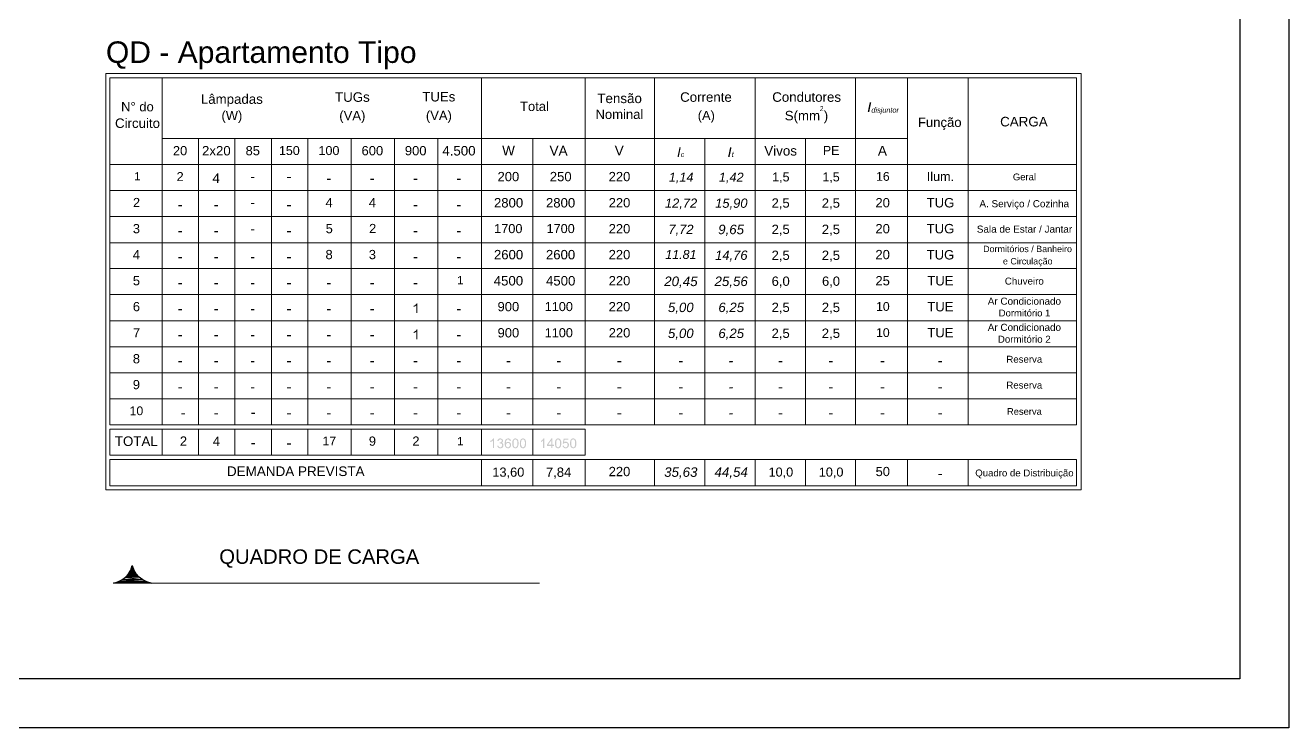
# Model space of a CAD drawing. Header units: millimetres. Extents: x -5 to 184, y -24 to 24.
# Drawn here: x 71.35 to 92, y -23.3 to -11.82 of the extents above; entities that cross this region are included whole.
import ezdxf

# ---------------------------------------------------------------- set-up
doc = ezdxf.new("R2010")
doc.units = ezdxf.units.MM
doc.layers.get('0').update_dxf_attribs({"lineweight": 30})
doc.styles.add('Arial0', font='arial.ttf', dxfattribs={"height": 3.14658})
doc.styles.add('Arial2', font='ariali.ttf', dxfattribs={"oblique": 15, "height": 1.009692})

msp = doc.modelspace()

# ---------------------------------------------------------------- hatches: boundary and pattern name
at = {"true_color": 0x000007}
for points in [[(85.118, -13.241), (85.151, -13.082), (85.175, -13.082), (85.142, -13.241)], [(82.009, -13.975), (82.042, -13.816), (82.062, -13.816), (82.029, -13.975)], [(82.836, -13.975), (82.869, -13.816), (82.892, -13.816), (82.859, -13.975)], [(75.036, -14.319), (75.036, -14.299), (75.095, -14.299), (75.095, -14.319)], [(75.628, -14.319), (75.628, -14.299), (75.691, -14.299), (75.691, -14.319)], [(76.283, -14.349), (76.283, -14.329), (76.342, -14.329), (76.342, -14.349)], [(76.987, -14.349), (76.987, -14.329), (77.047, -14.329), (77.047, -14.349)], [(77.699, -14.349), (77.699, -14.329), (77.758, -14.329), (77.758, -14.349)], [(78.406, -14.349), (78.406, -14.329), (78.466, -14.329), (78.466, -14.349)], [(73.848, -14.779), (73.848, -14.759), (73.908, -14.759), (73.908, -14.779)], [(74.44, -14.779), (74.44, -14.759), (74.5, -14.759), (74.5, -14.779)], [(75.036, -14.743), (75.036, -14.723), (75.095, -14.723), (75.095, -14.743)], [(75.628, -14.779), (75.628, -14.759), (75.691, -14.759), (75.691, -14.779)], [(77.699, -14.779), (77.699, -14.759), (77.758, -14.759), (77.758, -14.779)], [(78.406, -14.779), (78.406, -14.759), (78.466, -14.759), (78.466, -14.779)], [(73.848, -15.203), (73.848, -15.183), (73.908, -15.183), (73.908, -15.203)], [(74.44, -15.203), (74.44, -15.183), (74.5, -15.183), (74.5, -15.203)], [(75.036, -15.173), (75.036, -15.153), (75.095, -15.153), (75.095, -15.173)], [(75.628, -15.203), (75.628, -15.183), (75.691, -15.183), (75.691, -15.203)], [(77.699, -15.203), (77.699, -15.183), (77.758, -15.183), (77.758, -15.203)], [(78.406, -15.203), (78.406, -15.183), (78.466, -15.183), (78.466, -15.203)], [(73.848, -15.629), (73.848, -15.609), (73.908, -15.609), (73.908, -15.629)], [(74.44, -15.629), (74.44, -15.609), (74.5, -15.609), (74.5, -15.629)], [(75.036, -15.629), (75.036, -15.609), (75.095, -15.609), (75.095, -15.629)], [(75.628, -15.629), (75.628, -15.609), (75.691, -15.609), (75.691, -15.629)], [(77.699, -15.629), (77.699, -15.609), (77.758, -15.609), (77.758, -15.629)], [(78.406, -15.629), (78.406, -15.609), (78.466, -15.609), (78.466, -15.629)], [(73.848, -16.053), (73.848, -16.033), (73.908, -16.033), (73.908, -16.053)], [(74.44, -16.053), (74.44, -16.033), (74.5, -16.033), (74.5, -16.053)], [(75.036, -16.053), (75.036, -16.033), (75.095, -16.033), (75.095, -16.053)], [(75.628, -16.053), (75.628, -16.033), (75.691, -16.033), (75.691, -16.053)], [(76.283, -16.053), (76.283, -16.033), (76.342, -16.033), (76.342, -16.053)], [(76.987, -16.053), (76.987, -16.033), (77.047, -16.033), (77.047, -16.053)], [(77.699, -16.053), (77.699, -16.033), (77.758, -16.033), (77.758, -16.053)], [(73.848, -16.476), (73.848, -16.456), (73.908, -16.456), (73.908, -16.476)], [(74.44, -16.476), (74.44, -16.456), (74.5, -16.456), (74.5, -16.476)], [(75.036, -16.476), (75.036, -16.456), (75.095, -16.456), (75.095, -16.476)], [(75.628, -16.476), (75.628, -16.456), (75.691, -16.456), (75.691, -16.476)], [(76.283, -16.476), (76.283, -16.456), (76.342, -16.456), (76.342, -16.476)], [(76.987, -16.476), (76.987, -16.456), (77.047, -16.456), (77.047, -16.476)], [(78.406, -16.476), (78.406, -16.456), (78.466, -16.456), (78.466, -16.476)], [(73.848, -16.903), (73.848, -16.883), (73.908, -16.883), (73.908, -16.903)], [(74.44, -16.903), (74.44, -16.883), (74.5, -16.883), (74.5, -16.903)], [(75.036, -16.903), (75.036, -16.883), (75.095, -16.883), (75.095, -16.903)], [(75.628, -16.903), (75.628, -16.883), (75.691, -16.883), (75.691, -16.903)], [(76.283, -16.903), (76.283, -16.883), (76.342, -16.883), (76.342, -16.903)], [(76.987, -16.903), (76.987, -16.883), (77.047, -16.883), (77.047, -16.903)], [(78.406, -16.903), (78.406, -16.883), (78.466, -16.883), (78.466, -16.903)], [(73.848, -17.326), (73.848, -17.306), (73.908, -17.306), (73.908, -17.326)], [(74.44, -17.326), (74.44, -17.306), (74.5, -17.306), (74.5, -17.326)], [(75.036, -17.326), (75.036, -17.306), (75.095, -17.306), (75.095, -17.326)], [(75.628, -17.326), (75.628, -17.306), (75.691, -17.306), (75.691, -17.326)], [(76.283, -17.326), (76.283, -17.306), (76.342, -17.306), (76.342, -17.326)], [(76.987, -17.326), (76.987, -17.306), (77.047, -17.306), (77.047, -17.326)], [(77.699, -17.326), (77.699, -17.306), (77.758, -17.306), (77.758, -17.326)], [(78.406, -17.326), (78.406, -17.306), (78.466, -17.306), (78.466, -17.326)], [(79.217, -17.326), (79.217, -17.306), (79.276, -17.306), (79.276, -17.326)], [(80.037, -17.326), (80.037, -17.306), (80.097, -17.306), (80.097, -17.326)], [(81.026, -17.326), (81.026, -17.306), (81.089, -17.306), (81.089, -17.326)], [(82.032, -17.326), (82.035, -17.306), (82.095, -17.306), (82.092, -17.326)], [(82.852, -17.326), (82.856, -17.306), (82.915, -17.306), (82.912, -17.326)], [(83.663, -17.326), (83.663, -17.306), (83.722, -17.306), (83.722, -17.326)], [(84.487, -17.326), (84.487, -17.306), (84.546, -17.306), (84.546, -17.326)], [(85.33, -17.326), (85.33, -17.306), (85.39, -17.306), (85.39, -17.326)], [(86.273, -17.326), (86.273, -17.306), (86.332, -17.306), (86.332, -17.326)], [(73.848, -17.753), (73.848, -17.736), (73.908, -17.736), (73.908, -17.753)], [(74.44, -17.753), (74.44, -17.736), (74.5, -17.736), (74.5, -17.753)], [(75.036, -17.753), (75.036, -17.736), (75.095, -17.736), (75.095, -17.753)], [(75.628, -17.753), (75.628, -17.736), (75.691, -17.736), (75.691, -17.753)], [(76.283, -17.753), (76.283, -17.736), (76.342, -17.736), (76.342, -17.753)], [(76.987, -17.753), (76.987, -17.736), (77.047, -17.736), (77.047, -17.753)], [(77.699, -17.753), (77.699, -17.736), (77.758, -17.736), (77.758, -17.753)], [(78.406, -17.753), (78.406, -17.736), (78.466, -17.736), (78.466, -17.753)], [(79.217, -17.753), (79.217, -17.736), (79.276, -17.736), (79.276, -17.753)], [(80.037, -17.753), (80.037, -17.736), (80.097, -17.736), (80.097, -17.753)], [(81.026, -17.753), (81.026, -17.736), (81.089, -17.736), (81.089, -17.753)], [(82.032, -17.753), (82.035, -17.736), (82.095, -17.736), (82.092, -17.753)], [(82.852, -17.753), (82.856, -17.736), (82.915, -17.736), (82.912, -17.753)], [(83.663, -17.753), (83.663, -17.736), (83.722, -17.736), (83.722, -17.753)], [(84.487, -17.753), (84.487, -17.736), (84.546, -17.736), (84.546, -17.753)], [(85.33, -17.753), (85.33, -17.736), (85.39, -17.736), (85.39, -17.753)], [(86.273, -17.753), (86.273, -17.736), (86.332, -17.736), (86.332, -17.753)], [(73.901, -18.176), (73.901, -18.16), (73.961, -18.16), (73.961, -18.176)], [(74.44, -18.176), (74.44, -18.16), (74.5, -18.16), (74.5, -18.176)], [(75.046, -18.17), (75.046, -18.15), (75.105, -18.15), (75.105, -18.17)], [(75.628, -18.176), (75.628, -18.16), (75.691, -18.16), (75.691, -18.176)], [(76.283, -18.176), (76.283, -18.16), (76.342, -18.16), (76.342, -18.176)], [(76.987, -18.176), (76.987, -18.16), (77.047, -18.16), (77.047, -18.176)], [(77.699, -18.176), (77.699, -18.16), (77.758, -18.16), (77.758, -18.176)], [(78.406, -18.176), (78.406, -18.16), (78.466, -18.16), (78.466, -18.176)], [(79.217, -18.176), (79.217, -18.16), (79.276, -18.16), (79.276, -18.176)], [(80.037, -18.176), (80.037, -18.16), (80.097, -18.16), (80.097, -18.176)], [(81.026, -18.176), (81.026, -18.16), (81.089, -18.16), (81.089, -18.176)], [(82.032, -18.176), (82.035, -18.16), (82.095, -18.16), (82.092, -18.176)], [(82.852, -18.176), (82.856, -18.16), (82.915, -18.16), (82.912, -18.176)], [(83.663, -18.176), (83.663, -18.16), (83.722, -18.16), (83.722, -18.176)], [(84.487, -18.176), (84.487, -18.16), (84.546, -18.16), (84.546, -18.176)], [(85.33, -18.176), (85.33, -18.16), (85.39, -18.16), (85.39, -18.176)], [(86.273, -18.176), (86.273, -18.16), (86.332, -18.16), (86.332, -18.176)], [(75.046, -18.666), (75.046, -18.646), (75.105, -18.646), (75.105, -18.666)], [(75.628, -18.673), (75.628, -18.653), (75.691, -18.653), (75.691, -18.673)], [(86.273, -19.169), (86.273, -19.149), (86.332, -19.149), (86.332, -19.169)]]:
    msp.add_hatch(color=7, dxfattribs=at).paths.add_polyline_path(points)
h = msp.add_hatch(color=7, dxfattribs=at)
edge = h.paths.add_edge_path()
edge.add_line((82.105, -13.952), (82.115, -13.952))
edge.add_spline(control_points=[(82.115, -13.952), (82.111, -13.962), (82.108, -13.965), (82.105, -13.969), (82.105, -13.969), (82.098, -13.975), (82.095, -13.975), (82.088, -13.975), (82.088, -13.975), (82.082, -13.975), (82.075, -13.975), (82.072, -13.969), (82.072, -13.969), (82.068, -13.965), (82.065, -13.959), (82.065, -13.952), (82.065, -13.952), (82.065, -13.945), (82.065, -13.939), (82.068, -13.932), (82.068, -13.932), (82.072, -13.926), (82.075, -13.919), (82.082, -13.916), (82.082, -13.916), (82.085, -13.912), (82.092, -13.912), (82.098, -13.912), (82.098, -13.912), (82.105, -13.912), (82.108, -13.912), (82.115, -13.916), (82.115, -13.916), (82.118, -13.922), (82.118, -13.926), (82.118, -13.932)], knot_values=[0, 0, 0, 0, 0.027778, 0.027778, 0.027778, 0.027778, 0.055556, 0.055556, 0.055556, 0.055556, 0.083333, 0.083333, 0.083333, 0.083333, 0.111111, 0.111111, 0.111111, 0.111111, 0.138889, 0.138889, 0.138889, 0.138889, 0.166667, 0.166667, 0.166667, 0.166667, 0.194444, 0.194444, 0.194444, 0.194444, 0.222222, 0.222222, 0.222222, 0.222222, 1, 1, 1, 1], degree=3, periodic=0)
edge.add_line((82.118, -13.932), (82.108, -13.932))
edge.add_spline(control_points=[(82.108, -13.932), (82.108, -13.929), (82.108, -13.926), (82.105, -13.922), (82.105, -13.922), (82.101, -13.922), (82.101, -13.919), (82.095, -13.919), (82.095, -13.919), (82.092, -13.919), (82.088, -13.922), (82.085, -13.926), (82.085, -13.926), (82.082, -13.926), (82.078, -13.932), (82.078, -13.936), (82.078, -13.936), (82.075, -13.942), (82.075, -13.945), (82.075, -13.952), (82.075, -13.952), (82.075, -13.959), (82.075, -13.962), (82.078, -13.965), (82.078, -13.965), (82.082, -13.965), (82.085, -13.969), (82.088, -13.969), (82.088, -13.969), (82.092, -13.969), (82.095, -13.965), (82.098, -13.965), (82.098, -13.965), (82.101, -13.962), (82.101, -13.959), (82.105, -13.952)], knot_values=[0, 0, 0, 0, 0.027778, 0.027778, 0.027778, 0.027778, 0.055556, 0.055556, 0.055556, 0.055556, 0.083333, 0.083333, 0.083333, 0.083333, 0.111111, 0.111111, 0.111111, 0.111111, 0.138889, 0.138889, 0.138889, 0.138889, 0.166667, 0.166667, 0.166667, 0.166667, 0.194444, 0.194444, 0.194444, 0.194444, 0.222222, 0.222222, 0.222222, 0.222222, 1, 1, 1, 1], degree=3, periodic=0)
h = msp.add_hatch(color=7, dxfattribs=at)
edge = h.paths.add_edge_path()
edge.add_line((82.922, -13.965), (82.919, -13.975))
edge.add_spline(control_points=[(82.919, -13.975), (82.915, -13.975), (82.915, -13.975), (82.912, -13.975), (82.912, -13.975), (82.909, -13.975), (82.905, -13.975), (82.902, -13.972), (82.902, -13.972), (82.899, -13.972), (82.899, -13.969), (82.899, -13.965), (82.899, -13.965), (82.899, -13.965), (82.899, -13.962), (82.902, -13.955)], knot_values=[0, 0, 0, 0, 0.0625, 0.0625, 0.0625, 0.0625, 0.125, 0.125, 0.125, 0.125, 0.1875, 0.1875, 0.1875, 0.1875, 1, 1, 1, 1], degree=3, periodic=0)
edge.add_line((82.902, -13.955), (82.909, -13.922))
edge.add_line((82.909, -13.922), (82.899, -13.922))
edge.add_line((82.899, -13.922), (82.902, -13.912))
edge.add_line((82.902, -13.912), (82.909, -13.912))
edge.add_line((82.909, -13.912), (82.912, -13.899))
edge.add_line((82.912, -13.899), (82.925, -13.889))
edge.add_line((82.925, -13.889), (82.919, -13.912))
edge.add_line((82.919, -13.912), (82.932, -13.912))
edge.add_line((82.932, -13.912), (82.928, -13.922))
edge.add_line((82.928, -13.922), (82.919, -13.922))
edge.add_line((82.919, -13.922), (82.912, -13.955))
edge.add_spline(control_points=[(82.912, -13.955), (82.912, -13.959), (82.909, -13.962), (82.909, -13.962), (82.909, -13.962), (82.909, -13.965), (82.912, -13.965), (82.912, -13.965), (82.912, -13.965), (82.912, -13.965), (82.912, -13.965), (82.915, -13.965), (82.915, -13.965), (82.919, -13.965), (82.919, -13.965), (82.922, -13.965)], knot_values=[0, 0, 0, 0, 0.0625, 0.0625, 0.0625, 0.0625, 0.125, 0.125, 0.125, 0.125, 0.1875, 0.1875, 0.1875, 0.1875, 1, 1, 1, 1], degree=3, periodic=0)
h = msp.add_hatch(color=7, dxfattribs=at)
h.paths.add_polyline_path([(74.483, -14.399), (74.483, -14.359), (74.414, -14.359), (74.414, -14.342), (74.487, -14.24), (74.503, -14.24), (74.503, -14.342), (74.523, -14.342), (74.523, -14.359), (74.503, -14.359), (74.503, -14.399)])
h.paths.add_polyline_path([(74.483, -14.342), (74.483, -14.27), (74.434, -14.342)])
h = msp.add_hatch(color=7, dxfattribs=at)
edge = h.paths.add_edge_path()
edge.add_line((77.758, -16.522), (77.738, -16.522))
edge.add_line((77.738, -16.522), (77.738, -16.4))
edge.add_spline(control_points=[(77.738, -16.4), (77.735, -16.403), (77.728, -16.407), (77.722, -16.413), (77.722, -16.413), (77.712, -16.417), (77.705, -16.42), (77.699, -16.423)], knot_values=[0, 0, 0, 0, 0.125, 0.125, 0.125, 0.125, 1, 1, 1, 1], degree=3, periodic=0)
edge.add_line((77.699, -16.423), (77.699, -16.403))
edge.add_spline(control_points=[(77.699, -16.403), (77.712, -16.4), (77.722, -16.393), (77.728, -16.387), (77.728, -16.387), (77.738, -16.377), (77.742, -16.37), (77.745, -16.364)], knot_values=[0, 0, 0, 0, 0.125, 0.125, 0.125, 0.125, 1, 1, 1, 1], degree=3, periodic=0)
edge.add_line((77.745, -16.364), (77.758, -16.364))
edge.add_line((77.758, -16.364), (77.758, -16.522))
h = msp.add_hatch(color=7, dxfattribs=at)
edge = h.paths.add_edge_path()
edge.add_line((77.758, -16.952), (77.738, -16.952))
edge.add_line((77.738, -16.952), (77.738, -16.827))
edge.add_spline(control_points=[(77.738, -16.827), (77.735, -16.83), (77.728, -16.837), (77.722, -16.84), (77.722, -16.84), (77.712, -16.843), (77.705, -16.847), (77.699, -16.85)], knot_values=[0, 0, 0, 0, 0.125, 0.125, 0.125, 0.125, 1, 1, 1, 1], degree=3, periodic=0)
edge.add_line((77.699, -16.85), (77.699, -16.83))
edge.add_spline(control_points=[(77.699, -16.83), (77.712, -16.827), (77.722, -16.82), (77.728, -16.813), (77.728, -16.813), (77.738, -16.807), (77.742, -16.797), (77.745, -16.79)], knot_values=[0, 0, 0, 0, 0.125, 0.125, 0.125, 0.125, 1, 1, 1, 1], degree=3, periodic=0)
edge.add_line((77.745, -16.79), (77.758, -16.79))
edge.add_line((77.758, -16.79), (77.758, -16.952))
h = msp.add_hatch(color=7, dxfattribs=at)
edge = h.paths.add_edge_path()
edge.add_line((79.012, -18.729), (78.992, -18.729))
edge.add_line((78.992, -18.729), (78.992, -18.606))
edge.add_spline(control_points=[(78.992, -18.606), (78.989, -18.61), (78.982, -18.613), (78.975, -18.62), (78.975, -18.62), (78.966, -18.623), (78.959, -18.626), (78.952, -18.63)], knot_values=[0, 0, 0, 0, 0.125, 0.125, 0.125, 0.125, 1, 1, 1, 1], degree=3, periodic=0)
edge.add_line((78.952, -18.63), (78.952, -18.61))
edge.add_spline(control_points=[(78.952, -18.61), (78.966, -18.606), (78.972, -18.6), (78.982, -18.59), (78.982, -18.59), (78.989, -18.583), (78.995, -18.577), (78.999, -18.57)], knot_values=[0, 0, 0, 0, 0.125, 0.125, 0.125, 0.125, 1, 1, 1, 1], degree=3, periodic=0)
edge.add_line((78.999, -18.57), (79.012, -18.57))
edge.add_line((79.012, -18.57), (79.012, -18.729))
edge = h.paths.add_edge_path()
edge.add_line((79.061, -18.689), (79.081, -18.686))
edge.add_spline(control_points=[(79.081, -18.686), (79.085, -18.696), (79.088, -18.702), (79.091, -18.709), (79.091, -18.709), (79.098, -18.712), (79.104, -18.716), (79.111, -18.716), (79.111, -18.716), (79.121, -18.716), (79.128, -18.712), (79.134, -18.706), (79.134, -18.706), (79.141, -18.699), (79.144, -18.692), (79.144, -18.682), (79.144, -18.682), (79.144, -18.673), (79.141, -18.666), (79.138, -18.659), (79.138, -18.659), (79.131, -18.656), (79.124, -18.653), (79.114, -18.653), (79.114, -18.653), (79.111, -18.653), (79.104, -18.653), (79.101, -18.653)], knot_values=[0, 0, 0, 0, 0.035714, 0.035714, 0.035714, 0.035714, 0.071429, 0.071429, 0.071429, 0.071429, 0.107143, 0.107143, 0.107143, 0.107143, 0.142857, 0.142857, 0.142857, 0.142857, 0.178571, 0.178571, 0.178571, 0.178571, 0.214286, 0.214286, 0.214286, 0.214286, 1, 1, 1, 1], degree=3, periodic=0)
edge.add_line((79.101, -18.653), (79.101, -18.636))
edge.add_spline(control_points=[(79.101, -18.636), (79.104, -18.636), (79.104, -18.636), (79.104, -18.636), (79.104, -18.636), (79.114, -18.636), (79.121, -18.636), (79.128, -18.63), (79.128, -18.63), (79.134, -18.626), (79.138, -18.62), (79.138, -18.61), (79.138, -18.61), (79.138, -18.603), (79.134, -18.596), (79.131, -18.593), (79.131, -18.593), (79.124, -18.59), (79.121, -18.587), (79.111, -18.587), (79.111, -18.587), (79.104, -18.587), (79.098, -18.59), (79.095, -18.593), (79.095, -18.593), (79.088, -18.596), (79.085, -18.606), (79.085, -18.613)], knot_values=[0, 0, 0, 0, 0.035714, 0.035714, 0.035714, 0.035714, 0.071429, 0.071429, 0.071429, 0.071429, 0.107143, 0.107143, 0.107143, 0.107143, 0.142857, 0.142857, 0.142857, 0.142857, 0.178571, 0.178571, 0.178571, 0.178571, 0.214286, 0.214286, 0.214286, 0.214286, 1, 1, 1, 1], degree=3, periodic=0)
edge.add_line((79.085, -18.613), (79.065, -18.61))
edge.add_spline(control_points=[(79.065, -18.61), (79.065, -18.596), (79.071, -18.587), (79.081, -18.58), (79.081, -18.58), (79.088, -18.573), (79.098, -18.57), (79.111, -18.57), (79.111, -18.57), (79.121, -18.57), (79.128, -18.573), (79.134, -18.577), (79.134, -18.577), (79.144, -18.58), (79.147, -18.583), (79.151, -18.59), (79.151, -18.59), (79.157, -18.596), (79.157, -18.603), (79.157, -18.61), (79.157, -18.61), (79.157, -18.62), (79.157, -18.623), (79.151, -18.63), (79.151, -18.63), (79.147, -18.636), (79.144, -18.639), (79.138, -18.643), (79.138, -18.643), (79.144, -18.646), (79.154, -18.649), (79.157, -18.656), (79.157, -18.656), (79.164, -18.663), (79.164, -18.673), (79.164, -18.682), (79.164, -18.682), (79.164, -18.696), (79.161, -18.709), (79.151, -18.719), (79.151, -18.719), (79.141, -18.729), (79.128, -18.732), (79.111, -18.732), (79.111, -18.732), (79.098, -18.732), (79.088, -18.729), (79.078, -18.719), (79.078, -18.719), (79.068, -18.712), (79.061, -18.702), (79.061, -18.689)], knot_values=[0, 0, 0, 0, 0.019231, 0.019231, 0.019231, 0.019231, 0.038462, 0.038462, 0.038462, 0.038462, 0.057692, 0.057692, 0.057692, 0.057692, 0.076923, 0.076923, 0.076923, 0.076923, 0.096154, 0.096154, 0.096154, 0.096154, 0.115385, 0.115385, 0.115385, 0.115385, 0.134615, 0.134615, 0.134615, 0.134615, 0.153846, 0.153846, 0.153846, 0.153846, 0.173077, 0.173077, 0.173077, 0.173077, 0.192308, 0.192308, 0.192308, 0.192308, 0.211538, 0.211538, 0.211538, 0.211538, 0.230769, 0.230769, 0.230769, 0.230769, 1, 1, 1, 1], degree=3, periodic=0)
edge = h.paths.add_edge_path()
edge.add_line((79.286, -18.61), (79.267, -18.61))
edge.add_spline(control_points=[(79.267, -18.61), (79.263, -18.603), (79.263, -18.596), (79.26, -18.593), (79.26, -18.593), (79.253, -18.59), (79.247, -18.587), (79.24, -18.587), (79.24, -18.587), (79.233, -18.587), (79.227, -18.587), (79.224, -18.59), (79.224, -18.59), (79.217, -18.596), (79.214, -18.603), (79.21, -18.61), (79.21, -18.61), (79.207, -18.62), (79.204, -18.633), (79.204, -18.646), (79.204, -18.646), (79.207, -18.639), (79.214, -18.636), (79.22, -18.633), (79.22, -18.633), (79.227, -18.63), (79.233, -18.626), (79.243, -18.626), (79.243, -18.626), (79.253, -18.626), (79.267, -18.633), (79.276, -18.639), (79.276, -18.639), (79.283, -18.649), (79.29, -18.663), (79.29, -18.679), (79.29, -18.679), (79.29, -18.689), (79.286, -18.696), (79.283, -18.706), (79.283, -18.706), (79.276, -18.716), (79.273, -18.722), (79.263, -18.725), (79.263, -18.725), (79.257, -18.729), (79.25, -18.732), (79.24, -18.732), (79.24, -18.732), (79.224, -18.732), (79.21, -18.725), (79.2, -18.716), (79.2, -18.716), (79.19, -18.702), (79.184, -18.682), (79.184, -18.656), (79.184, -18.656), (79.184, -18.623), (79.19, -18.603), (79.2, -18.59), (79.2, -18.59), (79.21, -18.577), (79.224, -18.57), (79.24, -18.57), (79.24, -18.57), (79.253, -18.57), (79.263, -18.573), (79.273, -18.58), (79.273, -18.58), (79.28, -18.587), (79.283, -18.596), (79.286, -18.61)], knot_values=[0, 0, 0, 0, 0.013889, 0.013889, 0.013889, 0.013889, 0.027778, 0.027778, 0.027778, 0.027778, 0.041667, 0.041667, 0.041667, 0.041667, 0.055556, 0.055556, 0.055556, 0.055556, 0.069444, 0.069444, 0.069444, 0.069444, 0.083333, 0.083333, 0.083333, 0.083333, 0.097222, 0.097222, 0.097222, 0.097222, 0.111111, 0.111111, 0.111111, 0.111111, 0.125, 0.125, 0.125, 0.125, 0.138889, 0.138889, 0.138889, 0.138889, 0.152778, 0.152778, 0.152778, 0.152778, 0.166667, 0.166667, 0.166667, 0.166667, 0.180556, 0.180556, 0.180556, 0.180556, 0.194444, 0.194444, 0.194444, 0.194444, 0.208333, 0.208333, 0.208333, 0.208333, 0.222222, 0.222222, 0.222222, 0.222222, 0.236111, 0.236111, 0.236111, 0.236111, 1, 1, 1, 1], degree=3, periodic=0)
edge = h.paths.add_edge_path()
edge.add_spline(control_points=[(79.207, -18.679), (79.207, -18.686), (79.207, -18.692), (79.21, -18.696), (79.21, -18.696), (79.214, -18.702), (79.217, -18.709), (79.224, -18.712), (79.224, -18.712), (79.227, -18.716), (79.233, -18.716), (79.24, -18.716), (79.24, -18.716), (79.247, -18.716), (79.253, -18.712), (79.26, -18.706), (79.26, -18.706), (79.267, -18.699), (79.27, -18.689), (79.27, -18.679), (79.27, -18.679), (79.27, -18.669), (79.267, -18.659), (79.26, -18.653), (79.26, -18.653), (79.253, -18.646), (79.247, -18.643), (79.237, -18.643), (79.237, -18.643), (79.23, -18.643), (79.22, -18.646), (79.217, -18.653), (79.217, -18.653), (79.21, -18.659), (79.207, -18.669), (79.207, -18.679)], knot_values=[0, 0, 0, 0, 0.027778, 0.027778, 0.027778, 0.027778, 0.055556, 0.055556, 0.055556, 0.055556, 0.083333, 0.083333, 0.083333, 0.083333, 0.111111, 0.111111, 0.111111, 0.111111, 0.138889, 0.138889, 0.138889, 0.138889, 0.166667, 0.166667, 0.166667, 0.166667, 0.194444, 0.194444, 0.194444, 0.194444, 0.222222, 0.222222, 0.222222, 0.222222, 1, 1, 1, 1], degree=3, periodic=0)
edge = h.paths.add_edge_path()
edge.add_spline(control_points=[(79.31, -18.653), (79.31, -18.633), (79.31, -18.616), (79.313, -18.606), (79.313, -18.606), (79.316, -18.593), (79.323, -18.587), (79.333, -18.58), (79.333, -18.58), (79.339, -18.573), (79.349, -18.57), (79.359, -18.57), (79.359, -18.57), (79.369, -18.57), (79.376, -18.573), (79.382, -18.577), (79.382, -18.577), (79.389, -18.58), (79.396, -18.583), (79.399, -18.59), (79.399, -18.59), (79.402, -18.596), (79.405, -18.603), (79.409, -18.613), (79.409, -18.613), (79.409, -18.623), (79.412, -18.636), (79.412, -18.653), (79.412, -18.653), (79.412, -18.669), (79.409, -18.686), (79.405, -18.696), (79.405, -18.696), (79.402, -18.709), (79.396, -18.716), (79.389, -18.722), (79.389, -18.722), (79.382, -18.729), (79.372, -18.732), (79.359, -18.732), (79.359, -18.732), (79.346, -18.732), (79.333, -18.725), (79.323, -18.716), (79.323, -18.716), (79.313, -18.702), (79.31, -18.682), (79.31, -18.653)], knot_values=[0, 0, 0, 0, 0.020833, 0.020833, 0.020833, 0.020833, 0.041667, 0.041667, 0.041667, 0.041667, 0.0625, 0.0625, 0.0625, 0.0625, 0.083333, 0.083333, 0.083333, 0.083333, 0.104167, 0.104167, 0.104167, 0.104167, 0.125, 0.125, 0.125, 0.125, 0.145833, 0.145833, 0.145833, 0.145833, 0.166667, 0.166667, 0.166667, 0.166667, 0.1875, 0.1875, 0.1875, 0.1875, 0.208333, 0.208333, 0.208333, 0.208333, 0.229167, 0.229167, 0.229167, 0.229167, 1, 1, 1, 1], degree=3, periodic=0)
edge = h.paths.add_edge_path()
edge.add_spline(control_points=[(79.329, -18.653), (79.329, -18.676), (79.333, -18.696), (79.336, -18.702), (79.336, -18.702), (79.343, -18.712), (79.353, -18.716), (79.359, -18.716), (79.359, -18.716), (79.369, -18.716), (79.376, -18.712), (79.382, -18.702), (79.382, -18.702), (79.389, -18.696), (79.392, -18.676), (79.392, -18.653), (79.392, -18.653), (79.392, -18.626), (79.389, -18.606), (79.382, -18.6), (79.382, -18.6), (79.376, -18.59), (79.369, -18.587), (79.359, -18.587), (79.359, -18.587), (79.349, -18.587), (79.343, -18.59), (79.339, -18.596), (79.339, -18.596), (79.333, -18.606), (79.329, -18.626), (79.329, -18.653)], knot_values=[0, 0, 0, 0, 0.03125, 0.03125, 0.03125, 0.03125, 0.0625, 0.0625, 0.0625, 0.0625, 0.09375, 0.09375, 0.09375, 0.09375, 0.125, 0.125, 0.125, 0.125, 0.15625, 0.15625, 0.15625, 0.15625, 0.1875, 0.1875, 0.1875, 0.1875, 0.21875, 0.21875, 0.21875, 0.21875, 1, 1, 1, 1], degree=3, periodic=0)
edge = h.paths.add_edge_path()
edge.add_spline(control_points=[(79.432, -18.653), (79.432, -18.633), (79.432, -18.616), (79.439, -18.606), (79.439, -18.606), (79.442, -18.593), (79.445, -18.587), (79.455, -18.58), (79.455, -18.58), (79.462, -18.573), (79.472, -18.57), (79.482, -18.57), (79.482, -18.57), (79.491, -18.57), (79.498, -18.573), (79.505, -18.577), (79.505, -18.577), (79.511, -18.58), (79.518, -18.583), (79.521, -18.59), (79.521, -18.59), (79.525, -18.596), (79.528, -18.603), (79.531, -18.613), (79.531, -18.613), (79.534, -18.623), (79.534, -18.636), (79.534, -18.653), (79.534, -18.653), (79.534, -18.669), (79.534, -18.686), (79.528, -18.696), (79.528, -18.696), (79.525, -18.709), (79.518, -18.716), (79.511, -18.722), (79.511, -18.722), (79.505, -18.729), (79.495, -18.732), (79.482, -18.732), (79.482, -18.732), (79.468, -18.732), (79.455, -18.725), (79.448, -18.716), (79.448, -18.716), (79.435, -18.702), (79.432, -18.682), (79.432, -18.653)], knot_values=[0, 0, 0, 0, 0.020833, 0.020833, 0.020833, 0.020833, 0.041667, 0.041667, 0.041667, 0.041667, 0.0625, 0.0625, 0.0625, 0.0625, 0.083333, 0.083333, 0.083333, 0.083333, 0.104167, 0.104167, 0.104167, 0.104167, 0.125, 0.125, 0.125, 0.125, 0.145833, 0.145833, 0.145833, 0.145833, 0.166667, 0.166667, 0.166667, 0.166667, 0.1875, 0.1875, 0.1875, 0.1875, 0.208333, 0.208333, 0.208333, 0.208333, 0.229167, 0.229167, 0.229167, 0.229167, 1, 1, 1, 1], degree=3, periodic=0)
edge = h.paths.add_edge_path()
edge.add_spline(control_points=[(79.452, -18.653), (79.452, -18.676), (79.455, -18.696), (79.462, -18.702), (79.462, -18.702), (79.465, -18.712), (79.475, -18.716), (79.482, -18.716), (79.482, -18.716), (79.491, -18.716), (79.498, -18.712), (79.505, -18.702), (79.505, -18.702), (79.511, -18.696), (79.515, -18.676), (79.515, -18.653), (79.515, -18.653), (79.515, -18.626), (79.511, -18.606), (79.505, -18.6), (79.505, -18.6), (79.498, -18.59), (79.491, -18.587), (79.482, -18.587), (79.482, -18.587), (79.475, -18.587), (79.468, -18.59), (79.462, -18.596), (79.462, -18.596), (79.455, -18.606), (79.452, -18.626), (79.452, -18.653)], knot_values=[0, 0, 0, 0, 0.03125, 0.03125, 0.03125, 0.03125, 0.0625, 0.0625, 0.0625, 0.0625, 0.09375, 0.09375, 0.09375, 0.09375, 0.125, 0.125, 0.125, 0.125, 0.15625, 0.15625, 0.15625, 0.15625, 0.1875, 0.1875, 0.1875, 0.1875, 0.21875, 0.21875, 0.21875, 0.21875, 1, 1, 1, 1], degree=3, periodic=0)
h = msp.add_hatch(color=7, dxfattribs=at)
edge = h.paths.add_edge_path()
edge.add_line((79.832, -18.729), (79.812, -18.729))
edge.add_line((79.812, -18.729), (79.812, -18.606))
edge.add_spline(control_points=[(79.812, -18.606), (79.809, -18.61), (79.802, -18.613), (79.796, -18.62), (79.796, -18.62), (79.789, -18.623), (79.779, -18.626), (79.776, -18.63)], knot_values=[0, 0, 0, 0, 0.125, 0.125, 0.125, 0.125, 1, 1, 1, 1], degree=3, periodic=0)
edge.add_line((79.776, -18.63), (79.776, -18.61))
edge.add_spline(control_points=[(79.776, -18.61), (79.786, -18.606), (79.796, -18.6), (79.802, -18.59), (79.802, -18.59), (79.812, -18.583), (79.816, -18.577), (79.819, -18.57)], knot_values=[0, 0, 0, 0, 0.125, 0.125, 0.125, 0.125, 1, 1, 1, 1], degree=3, periodic=0)
edge.add_line((79.819, -18.57), (79.832, -18.57))
edge.add_line((79.832, -18.57), (79.832, -18.729))
h.paths.add_polyline_path([(79.945, -18.729), (79.945, -18.692), (79.875, -18.692), (79.875, -18.673), (79.948, -18.57), (79.965, -18.57), (79.965, -18.673), (79.988, -18.673), (79.988, -18.692), (79.965, -18.692), (79.965, -18.729)])
h.paths.add_polyline_path([(79.945, -18.673), (79.945, -18.603), (79.895, -18.673)])
edge = h.paths.add_edge_path()
edge.add_spline(control_points=[(80.008, -18.653), (80.008, -18.633), (80.008, -18.616), (80.011, -18.606), (80.011, -18.606), (80.017, -18.593), (80.021, -18.587), (80.031, -18.58), (80.031, -18.58), (80.037, -18.573), (80.047, -18.57), (80.057, -18.57), (80.057, -18.57), (80.067, -18.57), (80.074, -18.573), (80.08, -18.577), (80.08, -18.577), (80.087, -18.58), (80.094, -18.583), (80.097, -18.59), (80.097, -18.59), (80.1, -18.596), (80.103, -18.603), (80.107, -18.613), (80.107, -18.613), (80.11, -18.623), (80.11, -18.636), (80.11, -18.653), (80.11, -18.653), (80.11, -18.669), (80.107, -18.686), (80.103, -18.696), (80.103, -18.696), (80.1, -18.709), (80.094, -18.716), (80.087, -18.722), (80.087, -18.722), (80.08, -18.729), (80.07, -18.732), (80.057, -18.732), (80.057, -18.732), (80.044, -18.732), (80.031, -18.725), (80.021, -18.716), (80.021, -18.716), (80.011, -18.702), (80.008, -18.682), (80.008, -18.653)], knot_values=[0, 0, 0, 0, 0.020833, 0.020833, 0.020833, 0.020833, 0.041667, 0.041667, 0.041667, 0.041667, 0.0625, 0.0625, 0.0625, 0.0625, 0.083333, 0.083333, 0.083333, 0.083333, 0.104167, 0.104167, 0.104167, 0.104167, 0.125, 0.125, 0.125, 0.125, 0.145833, 0.145833, 0.145833, 0.145833, 0.166667, 0.166667, 0.166667, 0.166667, 0.1875, 0.1875, 0.1875, 0.1875, 0.208333, 0.208333, 0.208333, 0.208333, 0.229167, 0.229167, 0.229167, 0.229167, 1, 1, 1, 1], degree=3, periodic=0)
edge = h.paths.add_edge_path()
edge.add_spline(control_points=[(80.027, -18.653), (80.027, -18.676), (80.031, -18.696), (80.034, -18.702), (80.034, -18.702), (80.041, -18.712), (80.051, -18.716), (80.057, -18.716), (80.057, -18.716), (80.067, -18.716), (80.074, -18.712), (80.08, -18.702), (80.08, -18.702), (80.087, -18.696), (80.09, -18.676), (80.09, -18.653), (80.09, -18.653), (80.09, -18.626), (80.087, -18.606), (80.08, -18.6), (80.08, -18.6), (80.074, -18.59), (80.067, -18.587), (80.057, -18.587), (80.057, -18.587), (80.047, -18.587), (80.041, -18.59), (80.037, -18.596), (80.037, -18.596), (80.031, -18.606), (80.027, -18.626), (80.027, -18.653)], knot_values=[0, 0, 0, 0, 0.03125, 0.03125, 0.03125, 0.03125, 0.0625, 0.0625, 0.0625, 0.0625, 0.09375, 0.09375, 0.09375, 0.09375, 0.125, 0.125, 0.125, 0.125, 0.15625, 0.15625, 0.15625, 0.15625, 0.1875, 0.1875, 0.1875, 0.1875, 0.21875, 0.21875, 0.21875, 0.21875, 1, 1, 1, 1], degree=3, periodic=0)
edge = h.paths.add_edge_path()
edge.add_line((80.13, -18.689), (80.15, -18.686))
edge.add_spline(control_points=[(80.15, -18.686), (80.153, -18.696), (80.156, -18.702), (80.16, -18.709), (80.16, -18.709), (80.166, -18.712), (80.173, -18.716), (80.18, -18.716), (80.18, -18.716), (80.189, -18.716), (80.199, -18.712), (80.203, -18.706), (80.203, -18.706), (80.209, -18.699), (80.213, -18.689), (80.213, -18.676), (80.213, -18.676), (80.213, -18.666), (80.209, -18.656), (80.206, -18.649), (80.206, -18.649), (80.199, -18.646), (80.189, -18.643), (80.18, -18.643), (80.18, -18.643), (80.173, -18.643), (80.17, -18.643), (80.163, -18.646), (80.163, -18.646), (80.16, -18.649), (80.153, -18.653), (80.15, -18.656)], knot_values=[0, 0, 0, 0, 0.03125, 0.03125, 0.03125, 0.03125, 0.0625, 0.0625, 0.0625, 0.0625, 0.09375, 0.09375, 0.09375, 0.09375, 0.125, 0.125, 0.125, 0.125, 0.15625, 0.15625, 0.15625, 0.15625, 0.1875, 0.1875, 0.1875, 0.1875, 0.21875, 0.21875, 0.21875, 0.21875, 1, 1, 1, 1], degree=3, periodic=0)
edge.add_line((80.15, -18.656), (80.133, -18.653))
edge.add_line((80.133, -18.653), (80.15, -18.573))
edge.add_line((80.15, -18.573), (80.226, -18.573))
edge.add_line((80.226, -18.573), (80.226, -18.59))
edge.add_line((80.226, -18.59), (80.163, -18.59))
edge.add_line((80.163, -18.59), (80.156, -18.633))
edge.add_spline(control_points=[(80.156, -18.633), (80.166, -18.626), (80.176, -18.623), (80.186, -18.623), (80.186, -18.623), (80.199, -18.623), (80.209, -18.63), (80.219, -18.639), (80.219, -18.639), (80.229, -18.649), (80.236, -18.659), (80.236, -18.676), (80.236, -18.676), (80.236, -18.689), (80.229, -18.702), (80.223, -18.712), (80.223, -18.712), (80.213, -18.725), (80.199, -18.732), (80.18, -18.732), (80.18, -18.732), (80.166, -18.732), (80.153, -18.729), (80.146, -18.719), (80.146, -18.719), (80.137, -18.712), (80.13, -18.702), (80.13, -18.689)], knot_values=[0, 0, 0, 0, 0.035714, 0.035714, 0.035714, 0.035714, 0.071429, 0.071429, 0.071429, 0.071429, 0.107143, 0.107143, 0.107143, 0.107143, 0.142857, 0.142857, 0.142857, 0.142857, 0.178571, 0.178571, 0.178571, 0.178571, 0.214286, 0.214286, 0.214286, 0.214286, 1, 1, 1, 1], degree=3, periodic=0)
edge = h.paths.add_edge_path()
edge.add_spline(control_points=[(80.252, -18.653), (80.252, -18.633), (80.256, -18.616), (80.259, -18.606), (80.259, -18.606), (80.262, -18.593), (80.269, -18.587), (80.275, -18.58), (80.275, -18.58), (80.282, -18.573), (80.292, -18.57), (80.305, -18.57), (80.305, -18.57), (80.312, -18.57), (80.322, -18.573), (80.328, -18.577), (80.328, -18.577), (80.335, -18.58), (80.338, -18.583), (80.342, -18.59), (80.342, -18.59), (80.348, -18.596), (80.352, -18.603), (80.352, -18.613), (80.352, -18.613), (80.355, -18.623), (80.355, -18.636), (80.355, -18.653), (80.355, -18.653), (80.355, -18.669), (80.355, -18.686), (80.352, -18.696), (80.352, -18.696), (80.348, -18.709), (80.342, -18.716), (80.335, -18.722), (80.335, -18.722), (80.325, -18.729), (80.315, -18.732), (80.305, -18.732), (80.305, -18.732), (80.289, -18.732), (80.279, -18.725), (80.269, -18.716), (80.269, -18.716), (80.259, -18.702), (80.252, -18.682), (80.252, -18.653)], knot_values=[0, 0, 0, 0, 0.020833, 0.020833, 0.020833, 0.020833, 0.041667, 0.041667, 0.041667, 0.041667, 0.0625, 0.0625, 0.0625, 0.0625, 0.083333, 0.083333, 0.083333, 0.083333, 0.104167, 0.104167, 0.104167, 0.104167, 0.125, 0.125, 0.125, 0.125, 0.145833, 0.145833, 0.145833, 0.145833, 0.166667, 0.166667, 0.166667, 0.166667, 0.1875, 0.1875, 0.1875, 0.1875, 0.208333, 0.208333, 0.208333, 0.208333, 0.229167, 0.229167, 0.229167, 0.229167, 1, 1, 1, 1], degree=3, periodic=0)
edge = h.paths.add_edge_path()
edge.add_spline(control_points=[(80.272, -18.653), (80.272, -18.676), (80.275, -18.696), (80.282, -18.702), (80.282, -18.702), (80.289, -18.712), (80.295, -18.716), (80.305, -18.716), (80.305, -18.716), (80.312, -18.716), (80.322, -18.712), (80.328, -18.702), (80.328, -18.702), (80.332, -18.696), (80.335, -18.676), (80.335, -18.653), (80.335, -18.653), (80.335, -18.626), (80.332, -18.606), (80.328, -18.6), (80.328, -18.6), (80.322, -18.59), (80.312, -18.587), (80.305, -18.587), (80.305, -18.587), (80.295, -18.587), (80.289, -18.59), (80.282, -18.596), (80.282, -18.596), (80.275, -18.606), (80.272, -18.626), (80.272, -18.653)], knot_values=[0, 0, 0, 0, 0.03125, 0.03125, 0.03125, 0.03125, 0.0625, 0.0625, 0.0625, 0.0625, 0.09375, 0.09375, 0.09375, 0.09375, 0.125, 0.125, 0.125, 0.125, 0.15625, 0.15625, 0.15625, 0.15625, 0.1875, 0.1875, 0.1875, 0.1875, 0.21875, 0.21875, 0.21875, 0.21875, 1, 1, 1, 1], degree=3, periodic=0)
at = {"true_color": 0x000005}
msp.add_hatch(color=5, dxfattribs=at).paths.add_polyline_path([(73.097, -20.647), (73.124, -20.72), (73.074, -20.72)])
h = msp.add_hatch(color=5, dxfattribs=at)
h.paths.add_polyline_path([(73.21, -20.839), (72.988, -20.839), (73.269, -20.879)])
h.paths.add_polyline_path([(72.988, -20.839), (73.269, -20.879), (72.928, -20.879)])
h = msp.add_hatch(color=5, dxfattribs=at)
h.paths.add_polyline_path([(73.163, -20.783), (73.034, -20.783), (73.21, -20.839)])
h.paths.add_polyline_path([(73.034, -20.783), (73.21, -20.839), (72.988, -20.839)])
h = msp.add_hatch(color=5, dxfattribs=at)
h.paths.add_polyline_path([(73.124, -20.72), (73.074, -20.72), (73.163, -20.783)])
h.paths.add_polyline_path([(73.074, -20.72), (73.163, -20.783), (73.034, -20.783)])
h = msp.add_hatch(color=5, dxfattribs=at)
h.paths.add_polyline_path([(73.335, -20.915), (72.862, -20.915), (73.408, -20.932)])
h.paths.add_polyline_path([(72.862, -20.915), (73.408, -20.932), (72.793, -20.932)])
h = msp.add_hatch(color=5, dxfattribs=at)
h.paths.add_polyline_path([(73.269, -20.879), (72.928, -20.879), (73.335, -20.915)])
h.paths.add_polyline_path([(72.928, -20.879), (73.335, -20.915), (72.862, -20.915)])

# ---------------------------------------------------------------- linework, layer by layer
for p, q in [((91.999, 23.305), (91.999, -23.295)), ((91.199, 22.505), (91.199, -22.495)), ((91.199, -22.495), (-3.801, -22.495)), ((91.999, -23.295), (-4.601, -23.295))]:
    msp.add_line(p, q)
at = {"color": 7, "linetype": 'Continuous', "lineweight": 9, "true_color": 0x000007}
for points in [[(72.667, -12.612), (88.605, -12.612), (88.605, -19.41), (72.667, -19.41)], [(72.733, -12.682), (88.532, -12.682), (88.532, -18.348), (72.733, -18.348)], [(72.733, -18.845), (80.5, -18.845), (80.5, -18.421), (72.733, -18.421)], [(72.733, -19.344), (88.532, -19.344), (88.532, -18.914), (72.733, -18.914)]]:
    msp.add_lwpolyline(points, close=True, dxfattribs=at)
for points in [[(73.587, -12.682), (73.587, -17.925), (73.587, -17.925)], [(78.803, -12.682), (78.803, -17.925), (78.803, -17.925)], [(80.5, -12.682), (80.5, -17.925), (80.5, -17.925)], [(81.635, -12.682), (81.635, -17.925), (81.635, -17.925)], [(83.279, -12.682), (83.279, -17.925), (83.279, -17.925)], [(84.92, -12.682), (84.92, -17.925), (84.92, -17.925)], [(85.77, -12.682), (85.77, -17.925), (85.77, -17.925)], [(86.762, -12.682), (86.762, -17.925), (86.762, -17.925)], [(73.587, -13.674), (85.77, -13.674), (85.77, -13.674)], [(74.182, -13.674), (74.182, -17.925), (74.182, -17.925)], [(74.774, -13.674), (74.774, -17.925), (74.774, -17.925)], [(75.373, -13.674), (75.373, -17.925), (75.373, -17.925)], [(75.965, -13.674), (75.965, -17.925), (75.965, -17.925)], [(76.676, -13.674), (76.676, -17.925), (76.676, -17.925)], [(77.384, -13.674), (77.384, -17.925), (77.384, -17.925)], [(78.092, -13.674), (78.092, -17.925), (78.092, -17.925)], [(79.644, -13.674), (79.644, -17.925), (79.644, -17.925)], [(82.455, -13.674), (82.455, -17.925), (82.455, -17.925)], [(84.1, -13.674), (84.1, -17.925), (84.1, -17.925)], [(72.733, -14.098), (88.532, -14.098), (88.532, -14.098)], [(72.733, -14.524), (88.532, -14.524), (88.532, -14.524)], [(72.733, -14.948), (88.532, -14.948), (88.532, -14.948)], [(72.733, -15.375), (88.532, -15.375), (88.532, -15.375)], [(72.733, -15.798), (88.532, -15.798), (88.532, -15.798)], [(72.733, -16.221), (88.532, -16.221), (88.532, -16.221)], [(72.733, -16.651), (88.532, -16.651), (88.532, -16.651)], [(72.733, -17.075), (88.532, -17.075), (88.532, -17.075)], [(72.733, -17.502), (88.532, -17.502), (88.532, -17.502)], [(72.733, -17.502), (88.532, -17.502), (88.532, -17.502)], [(72.733, -17.925), (88.532, -17.925), (88.532, -17.925)], [(73.587, -17.925), (73.587, -18.348), (73.587, -18.348)], [(74.182, -17.925), (74.182, -18.348), (74.182, -18.348)], [(74.774, -17.925), (74.774, -18.348), (74.774, -18.348)], [(75.373, -17.925), (75.373, -18.348), (75.373, -18.348)], [(75.965, -17.925), (75.965, -18.348), (75.965, -18.348)], [(76.676, -17.925), (76.676, -18.348), (76.676, -18.348)], [(77.384, -17.925), (77.384, -18.348), (77.384, -18.348)], [(78.092, -17.925), (78.092, -18.348), (78.092, -18.348)], [(78.803, -17.925), (78.803, -18.348), (78.803, -18.348)], [(79.644, -17.925), (79.644, -18.348), (79.644, -18.348)], [(80.5, -17.925), (80.5, -18.348), (80.5, -18.348)], [(81.635, -17.925), (81.635, -18.348), (81.635, -18.348)], [(82.455, -17.925), (82.455, -18.348), (82.455, -18.348)], [(83.279, -17.925), (83.279, -18.348), (83.279, -18.348)], [(84.1, -17.925), (84.1, -18.348), (84.1, -18.348)], [(84.92, -17.925), (84.92, -18.348), (84.92, -18.348)], [(85.77, -17.925), (85.77, -18.348), (85.77, -18.348)], [(86.762, -17.925), (86.762, -18.348), (86.762, -18.348)], [(73.587, -18.421), (73.587, -18.845), (73.587, -18.845)], [(74.182, -18.421), (74.182, -18.845), (74.182, -18.845)], [(74.774, -18.421), (74.774, -18.845), (74.774, -18.845)], [(75.373, -18.421), (75.373, -18.845), (75.373, -18.845)], [(75.965, -18.421), (75.965, -18.845), (75.965, -18.845)], [(76.676, -18.421), (76.676, -18.845), (76.676, -18.845)], [(77.384, -18.421), (77.384, -18.845), (77.384, -18.845)], [(78.092, -18.421), (78.092, -18.845), (78.092, -18.845)], [(78.803, -18.428), (78.803, -18.851), (78.803, -18.851)], [(79.644, -18.428), (79.644, -18.851), (79.644, -18.851)], [(78.803, -18.914), (78.803, -19.344), (78.803, -19.344)], [(79.644, -18.914), (79.644, -19.344), (79.644, -19.344)], [(80.5, -18.914), (80.5, -19.344), (80.5, -19.344)], [(81.635, -18.914), (81.635, -19.344), (81.635, -19.344)], [(82.455, -18.914), (82.455, -19.344), (82.455, -19.344)], [(83.279, -18.914), (83.279, -19.344), (83.279, -19.344)], [(84.1, -18.914), (84.1, -19.344), (84.1, -19.344)], [(84.92, -18.914), (84.92, -19.344), (84.92, -19.344)], [(85.77, -18.914), (85.77, -19.344), (85.77, -19.344)], [(86.762, -18.914), (86.762, -19.344), (86.762, -19.344)]]:
    msp.add_lwpolyline(points, dxfattribs=at)
at = {"color": 5, "linetype": 'Continuous', "lineweight": -2, "true_color": 0x000005}
for points in [[(73.097, -20.647), (73.124, -20.72), (73.074, -20.72)], [(72.988, -20.839), (73.269, -20.879), (72.928, -20.879)], [(73.034, -20.783), (73.21, -20.839), (72.988, -20.839)], [(73.21, -20.839), (72.988, -20.839), (73.269, -20.879)], [(73.074, -20.72), (73.163, -20.783), (73.034, -20.783)], [(73.163, -20.783), (73.034, -20.783), (73.21, -20.839)], [(73.124, -20.72), (73.074, -20.72), (73.163, -20.783)], [(72.862, -20.915), (73.408, -20.932), (72.793, -20.932)], [(72.928, -20.879), (73.335, -20.915), (72.862, -20.915)], [(73.335, -20.915), (72.862, -20.915), (73.408, -20.932)], [(73.269, -20.879), (72.928, -20.879), (73.335, -20.915)]]:
    msp.add_lwpolyline(points, close=True, dxfattribs=at)
at = {"color": 5, "linetype": 'Continuous', "lineweight": 9, "true_color": 0x000005}
msp.add_lwpolyline([(72.793, -20.932), (79.756, -20.932), (79.756, -20.932)], dxfattribs=at)
for points in [[(72.796, -20.935), (72.945, -20.909), (73.067, -20.796), (73.104, -20.647)], [(73.1, -20.647), (73.137, -20.796), (73.259, -20.909), (73.408, -20.935)]]:
    msp.add_open_spline(points, degree=3, dxfattribs=at)

# ---------------------------------------------------------------- texts
at = {"color": 7, "true_color": 0x000007}
for s, height, style, p in [('QD - Apartamento Tipo', 0.35161, 'Arial0', (72.667, -12.438)), ('Lâmpadas', 0.1552, 'Arial0', (74.219, -13.106)), ('TUGs', 0.1555, 'Arial0', (76.412, -13.073)), ('TUEs', 0.1545, 'Arial0', (77.838, -13.067)), ('Tensão', 0.1563, 'Arial0', (80.699, -13.094)), ('Corrente', 0.1554, 'Arial0', (82.052, -13.073)), ('Condutores', 0.1558, 'Arial0', (83.557, -13.073)), ('N° do', 0.1522, 'Arial0', (72.915, -13.229)), ('(W)', 0.1513, 'Arial0', (74.556, -13.372)), ('(VA)', 0.1529, 'Arial0', (76.481, -13.374)), ('(VA)', 0.1519, 'Arial0', (77.897, -13.372)), ('Total', 0.1521, 'Arial0', (79.435, -13.223)), ('Nominal', 0.1525, 'Arial0', (80.669, -13.353)), ('(A)', 0.1502, 'Arial0', (82.34, -13.371)), ('S(mm )', 0.155, 'Arial0', (83.762, -13.376)), ('2', 0.0809, 'Arial0', (84.334, -13.224)), ('disjuntor', 0.0852, 'Arial2', (85.178, -13.25)), ('Circuito', 0.1553, 'Arial0', (72.816, -13.5)), ('Função', 0.153, 'Arial0', (85.939, -13.484)), ('CARGA', 0.1565, 'Arial0', (87.282, -13.475)), ('20', 0.1506, 'Arial0', (73.762, -13.946)), ('2x20', 0.1545, 'Arial0', (74.238, -13.949)), ('85', 0.1506, 'Arial0', (74.95, -13.946)), ('150', 0.1459, 'Arial0', (75.495, -13.942)), ('100', 0.1471, 'Arial0', (76.141, -13.943)), ('600', 0.1518, 'Arial0', (76.845, -13.947)), ('900', 0.1518, 'Arial0', (77.553, -13.947)), ('4.500', 0.1555, 'Arial0', (78.165, -13.95)), ('W', 0.157, 'Arial0', (79.144, -13.948)), ('VA', 0.1582, 'Arial0', (79.918, -13.95)), ('V', 0.158, 'Arial0', (80.983, -13.949)), ('Vivos', 0.1562, 'Arial0', (83.428, -13.951)), ('PE', 0.1459, 'Arial0', (84.384, -13.939)), ('A', 0.159, 'Arial0', (85.284, -13.951)), ('1', 0.134, 'Arial0', (73.13, -14.356)), ('2', 0.149, 'Arial0', (73.822, -14.369)), ('200', 0.1518, 'Arial0', (79.068, -14.37)), ('250', 0.153, 'Arial0', (79.922, -14.371)), ('220', 0.1518, 'Arial0', (80.884, -14.37)), ('1,14', 0.1482, 'Arial2', (81.867, -14.378)), ('1,42', 0.1492, 'Arial2', (82.684, -14.379)), ('1,5', 0.1458, 'Arial0', (83.557, -14.373)), ('1,5', 0.1458, 'Arial0', (84.377, -14.373)), ('16', 0.1434, 'Arial0', (85.254, -14.363)), ('Ilum.', 0.1468, 'Arial0', (86.084, -14.366)), ('Geral', 0.1108, 'Arial0', (87.49, -14.355)), ('2', 0.149, 'Arial0', (73.11, -14.792)), ('4', 0.152, 'Arial0', (76.256, -14.795)), ('4', 0.152, 'Arial0', (76.964, -14.795)), ('2800', 0.1538, 'Arial0', (79.009, -14.799)), ('2800', 0.1538, 'Arial0', (79.859, -14.799)), ('220', 0.1518, 'Arial0', (80.884, -14.797)), ('12,72', 0.1506, 'Arial2', (81.804, -14.803)), ('15,90', 0.1514, 'Arial2', (82.624, -14.804)), ('2,5', 0.1519, 'Arial0', (83.547, -14.802)), ('2,5', 0.1531, 'Arial0', (84.367, -14.803)), ('20', 0.152, 'Arial0', (85.244, -14.797)), ('TUG', 0.1534, 'Arial0', (86.081, -14.798)), ('A. Serviço / Cozinha', 0.11578, 'Arial0', (86.944, -14.795)), ('3', 0.151, 'Arial0', (73.107, -15.22)), ('5', 0.149, 'Arial0', (76.26, -15.219)), ('2', 0.15, 'Arial0', (76.968, -15.217)), ('1700', 0.149, 'Arial0', (79.012, -15.218)), ('1700', 0.1481, 'Arial0', (79.869, -15.217)), ('220', 0.1518, 'Arial0', (80.884, -15.221)), ('20', 0.152, 'Arial0', (85.244, -15.221)), ('TUG', 0.1534, 'Arial0', (86.081, -15.221)), ('7,72', 0.1512, 'Arial2', (81.86, -15.231)), ('9,65', 0.1553, 'Arial2', (82.674, -15.235)), ('2,5', 0.1526, 'Arial0', (83.547, -15.232)), ('2,5', 0.1539, 'Arial0', (84.367, -15.233)), ('Sala de Estar / Jantar', 0.11597, 'Arial0', (86.901, -15.21)), ('Dormitórios / Banheiro', 0.1045, 'Arial0', (87.004, -15.528)), ('4', 0.152, 'Arial0', (73.107, -15.645)), ('8', 0.151, 'Arial0', (76.256, -15.643)), ('3', 0.151, 'Arial0', (76.964, -15.643)), ('2600', 0.1538, 'Arial0', (79.009, -15.646)), ('2600', 0.1538, 'Arial0', (79.859, -15.646)), ('220', 0.1518, 'Arial0', (80.884, -15.644)), ('11.81', 0.1459, 'Arial2', (81.81, -15.639)), ('14,76', 0.1514, 'Arial2', (82.624, -15.654)), ('2,5', 0.1526, 'Arial0', (83.547, -15.656)), ('2,5', 0.1539, 'Arial0', (84.367, -15.657)), ('20', 0.152, 'Arial0', (85.244, -15.644)), ('TUG', 0.153, 'Arial0', (86.081, -15.648)), ('e Circulação', 0.1044, 'Arial0', (87.328, -15.729)), ('5', 0.15, 'Arial0', (73.107, -16.07)), ('1', 0.134, 'Arial0', (78.406, -16.053)), ('4500', 0.1548, 'Arial0', (79.005, -16.073)), ('4500', 0.1548, 'Arial0', (79.859, -16.073)), ('220', 0.1518, 'Arial0', (80.884, -16.071)), ('20,45', 0.1564, 'Arial2', (81.791, -16.083)), ('25,56', 0.1556, 'Arial2', (82.614, -16.082)), ('6,0', 0.1526, 'Arial0', (83.547, -16.079)), ('6,0', 0.1514, 'Arial0', (84.371, -16.078)), ('25', 0.152, 'Arial0', (85.244, -16.071)), ('TUE', 0.1535, 'Arial0', (86.091, -16.072)), ('Chuveiro', 0.1142, 'Arial0', (87.358, -16.058)), ('Ar Condicionado', 0.11593, 'Arial0', (87.08, -16.387)), ('6', 0.151, 'Arial0', (73.107, -16.493)), ('900', 0.1518, 'Arial0', (79.068, -16.494)), ('1100', 0.1481, 'Arial0', (79.839, -16.491)), ('220', 0.1518, 'Arial0', (80.884, -16.494)), ('5,00', 0.1543, 'Arial2', (81.853, -16.507)), ('6,25', 0.1543, 'Arial2', (82.677, -16.507)), ('2,5', 0.1526, 'Arial0', (83.547, -16.506)), ('2,5', 0.1539, 'Arial0', (84.367, -16.507)), ('10', 0.1434, 'Arial0', (85.254, -16.487)), ('TUE', 0.1535, 'Arial0', (86.091, -16.496)), ('Dormitório 1', 0.11098, 'Arial0', (87.259, -16.578)), ('Ar Condicionado', 0.11593, 'Arial0', (87.08, -16.814)), ('7', 0.15, 'Arial0', (73.11, -16.92)), ('900', 0.1518, 'Arial0', (79.068, -16.921)), ('1100', 0.1481, 'Arial0', (79.839, -16.918)), ('220', 0.1518, 'Arial0', (80.884, -16.921)), ('5,00', 0.1543, 'Arial2', (81.853, -16.931)), ('6,25', 0.1543, 'Arial2', (82.677, -16.931)), ('2,5', 0.1526, 'Arial0', (83.547, -16.929)), ('2,5', 0.1539, 'Arial0', (84.367, -16.93)), ('10', 0.1434, 'Arial0', (85.254, -16.914)), ('TUE', 0.1535, 'Arial0', (86.091, -16.919)), ('Dormitório 2', 0.11354, 'Arial0', (87.245, -17.007)), ('8', 0.151, 'Arial0', (73.107, -17.344)), ('Reserva', 0.1127, 'Arial0', (87.384, -17.334)), ('9', 0.151, 'Arial0', (73.107, -17.767)), ('Reserva', 0.1127, 'Arial0', (87.384, -17.757)), ('10', 0.1434, 'Arial0', (73.054, -18.191)), ('Reserva', 0.1095, 'Arial0', (87.394, -18.185)), ('TOTAL', 0.1558, 'Arial0', (72.813, -18.694)), ('2', 0.152, 'Arial0', (73.875, -18.691)), ('4', 0.152, 'Arial0', (74.414, -18.692)), ('17', 0.1441, 'Arial0', (76.207, -18.684)), ('9', 0.151, 'Arial0', (76.964, -18.69)), ('2', 0.151, 'Arial0', (77.675, -18.69)), ('1', 0.134, 'Arial0', (78.406, -18.683)), ('DEMANDA PREVISTA', 0.1575, 'Arial0', (74.645, -19.185)), ('13,60', 0.1498, 'Arial0', (78.982, -19.196)), ('7,84', 0.1523, 'Arial0', (79.859, -19.198)), ('220', 0.1518, 'Arial0', (80.884, -19.187)), ('35,63', 0.1556, 'Arial2', (81.791, -19.198)), ('44,54', 0.1557, 'Arial2', (82.614, -19.198)), ('10,0', 0.1483, 'Arial0', (83.497, -19.194)), ('10,0', 0.1483, 'Arial0', (84.318, -19.194)), ('50', 0.1506, 'Arial0', (85.247, -19.186)), ('Quadro de Distribuição', 0.11254, 'Arial0', (86.875, -19.191))]:
    msp.add_text(s, height=height, dxfattribs=dict(at, style=style)).set_placement(p)
at = {"color": 251, "true_color": 0x545454, "style": 'Arial0'}
msp.add_text('QUADRO DE CARGA', height=0.23654, dxfattribs=at).set_placement((74.52, -20.619))

doc.saveas('drawing.dxf')
